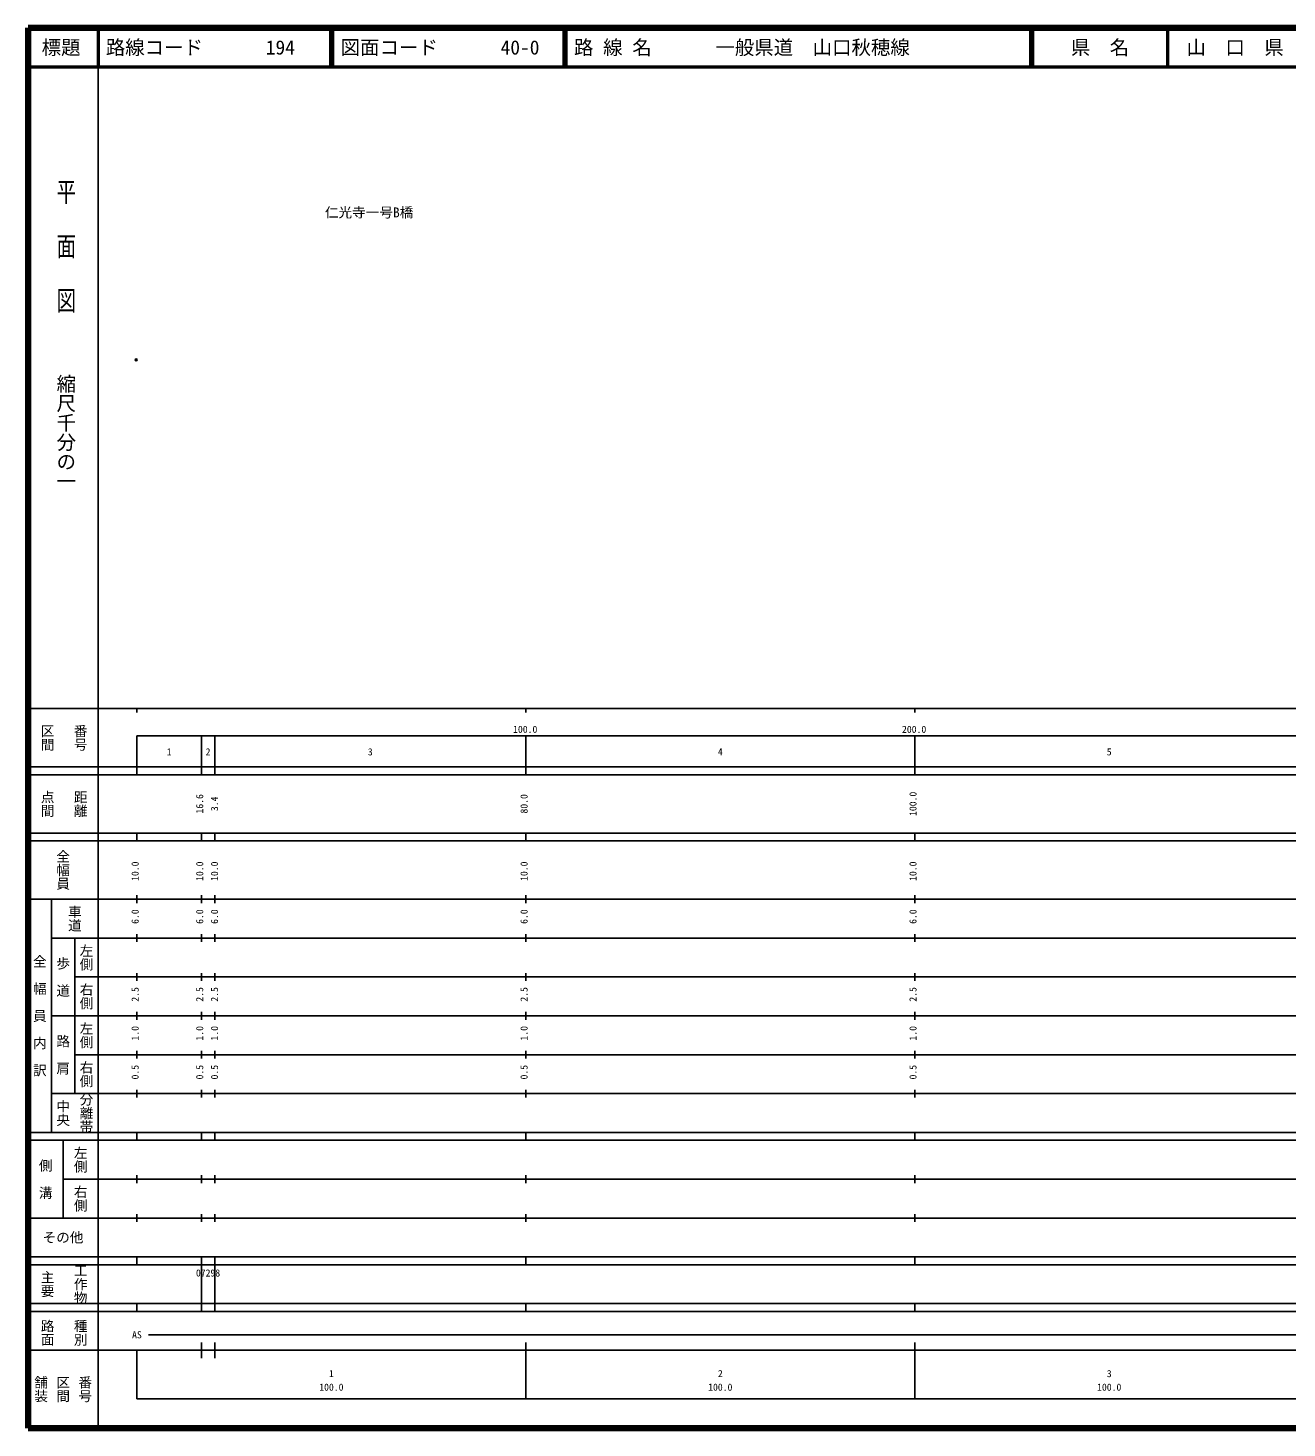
# Model space of a CAD drawing. Units: millimetres on the paper. Extents: x 40 to 680, y 20 to 380.
# Drawn here: x 40 to 363.7, y 20 to 380 of the extents above; entities that cross this region are included whole.
import ezdxf
from ezdxf.enums import TextEntityAlignment as Align

# ---------------------------------------------------------------- set-up
doc = ezdxf.new("R2010")
doc.units = ezdxf.units.MM
doc.header["$PDMODE"] = 32
doc.header["$PDSIZE"] = 0.5
doc.layers.add('M-OTRS', color=6, linetype='Continuous')
doc.layers.add('M-TTL-TXT', color=7, linetype='Continuous')
for name, color, linetype, lineweight in [('M-TTL', 2, 'Continuous', 140), ('M-TTL-BAND', 7, 'Continuous', 25), ('M-TTL-LINE', 7, 'Continuous', 50)]:
    doc.layers.add(name, color=color, linetype=linetype, lineweight=lineweight)
doc.styles.add('@ＭＳ ゴシック', font='')
doc.styles.add('ＭＳ ゴシック', font='')
doc.styles.get('@ＭＳ ゴシック').set_extended_font_data('@MS Gothic')
doc.styles.get('ＭＳ ゴシック').set_extended_font_data('MS Gothic')

msp = doc.modelspace()

# ---------------------------------------------------------------- linework, layer by layer
at = {"layer": 'M-OTRS'}
msp.add_point((67.831, 294.637), dxfattribs=at)
at = {"layer": 'M-TTL'}
for p, q in [((40, 380), (40, 20)), ((680, 380), (40, 380)), ((40, 20), (680, 20))]:
    msp.add_line(p, q, dxfattribs=at)
at = {"layer": 'M-TTL-BAND'}
for p, q in [((58, 370), (58, 20)), ((40, 205), (579, 205)), ((68, 205), (68, 204)), ((168, 205), (168, 204)), ((268, 205), (268, 204)), ((68, 198), (579, 198)), ((68, 198), (68, 188)), ((84.6, 188), (84.6, 198)), ((88, 188), (88, 198)), ((168, 188), (168, 198)), ((268, 188), (268, 198)), ((40, 190), (579, 190)), ((40, 188), (579, 188)), ((40, 173), (579, 173)), ((68, 171), (68, 173)), ((84.6, 171), (84.6, 173)), ((88, 171), (88, 173)), ((168, 171), (168, 173)), ((268, 171), (268, 173)), ((40, 171), (579, 171)), ((40, 156), (579, 156)), ((46, 96), (46, 156)), ((68, 155), (68, 157)), ((84.6, 155), (84.6, 157)), ((88, 155), (88, 157)), ((168, 155), (168, 157)), ((268, 155), (268, 157)), ((46, 146), (579, 146)), ((52, 146), (52, 106)), ((68, 145), (68, 147)), ((84.6, 145), (84.6, 147)), ((88, 145), (88, 147)), ((168, 145), (168, 147)), ((268, 145), (268, 147)), ((68, 135), (68, 137)), ((84.6, 135), (84.6, 137)), ((88, 135), (88, 137)), ((168, 135), (168, 137)), ((268, 135), (268, 137)), ((52, 136), (579, 136)), ((46, 126), (579, 126)), ((68, 125), (68, 127)), ((84.6, 125), (84.6, 127)), ((88, 125), (88, 127)), ((168, 125), (168, 127)), ((268, 125), (268, 127)), ((52, 116), (579, 116)), ((68, 115), (68, 117)), ((84.6, 115), (84.6, 117)), ((88, 115), (88, 117)), ((168, 115), (168, 117)), ((268, 115), (268, 117)), ((46, 106), (579, 106)), ((68, 105), (68, 107)), ((84.6, 105), (84.6, 107)), ((88, 105), (88, 107)), ((168, 105), (168, 107)), ((268, 105), (268, 107)), ((40, 96), (579, 96)), ((40, 94), (579, 94)), ((49, 94), (49, 74)), ((68, 94), (68, 96)), ((84.6, 94), (84.6, 96)), ((88, 94), (88, 96)), ((168, 94), (168, 96)), ((268, 94), (268, 96)), ((49, 84), (579, 84)), ((68, 83), (68, 85)), ((84.6, 83), (84.6, 85)), ((88, 83), (88, 85)), ((168, 83), (168, 85)), ((268, 83), (268, 85)), ((40, 74), (579, 74)), ((68, 73), (68, 75)), ((84.6, 73), (84.6, 75)), ((88, 73), (88, 75)), ((168, 73), (168, 75)), ((268, 73), (268, 75)), ((40, 64), (579, 64)), ((40, 62), (579, 62)), ((68, 62), (68, 64)), ((84.6, 62), (84.6, 64)), ((84.6, 52), (84.6, 62)), ((88, 62), (88, 64)), ((88, 52), (88, 62)), ((168, 62), (168, 64)), ((268, 62), (268, 64)), ((40, 52), (579, 52)), ((68, 50), (68, 52)), ((84.6, 50), (84.6, 52)), ((88, 50), (88, 52)), ((168, 50), (168, 52)), ((268, 50), (268, 52)), ((40, 50), (579, 50)), ((71, 44), (565, 44)), ((40, 40), (579, 40)), ((68, 40), (68, 27.5)), ((84.6, 38), (84.6, 42)), ((88, 38), (88, 42)), ((168, 27.5), (168, 42)), ((268, 27.5), (268, 42)), ((68, 27.5), (579, 27.5))]:
    msp.add_line(p, q, dxfattribs=at)
at = {"layer": 'M-TTL-LINE'}
for p, q in [((58, 380), (58, 370)), ((117.75, 380), (117.75, 370)), ((118.25, 380), (118.25, 370)), ((177.75, 380), (177.75, 370)), ((178.25, 380), (178.25, 370)), ((297.75, 380), (297.75, 370)), ((298.25, 380), (298.25, 370)), ((333, 380), (333, 370)), ((40, 370), (680, 370))]:
    msp.add_line(p, q, dxfattribs=at)

# ---------------------------------------------------------------- texts
at = {"layer": 'M-TTL', "color": 7, "style": 'ＭＳ ゴシック'}
msp.add_text('仁光寺一号B橋', height=2.566, dxfattribs=at).set_placement((116.334, 330.522), align=Align.BOTTOM_LEFT)
at = {"layer": 'M-TTL-BAND', "style": '@ＭＳ ゴシック', "width": 1.4}
msp.add_text('平  面  図', height=3.666, rotation=270, dxfattribs=at).set_placement((49.777, 306.475), align=Align.MIDDLE_RIGHT)
at = {"layer": 'M-TTL-BAND', "style": '@ＭＳ ゴシック'}
msp.add_text('縮尺千分の一', height=3.666, rotation=270, dxfattribs=at).set_placement((49.777, 261.03), align=Align.MIDDLE_RIGHT)
for s, p in [('区間', (45, 197.5)), ('番号', (53.5, 197.5)), ('点間', (45, 180.5)), ('距離', (53.5, 180.5)), ('全幅員', (49, 163.5)), ('車道', (52, 151)), ('左側', (55, 141)), ('全\u3000幅\u3000員\u3000内\u3000訳', (43, 126)), ('歩\u3000道', (49, 136)), ('右側', (55, 131)), ('左側', (55, 121)), ('路\u3000肩', (49, 116)), ('右側', (55, 111)), ('分離帯', (55, 101)), ('中央', (49, 101)), ('左側', (53.5, 89)), ('側\u3000溝', (44.5, 84)), ('右側', (53.5, 79)), ('工作物', (53.5, 57)), ('主要', (45, 57)), ('路面', (45, 44.5)), ('種別', (53.5, 44.5)), ('舗装', (43.333, 30)), ('区間', (49, 30)), ('番号', (54.667, 30))]:
    msp.add_text(s, height=2.566, rotation=270, dxfattribs=at).set_placement(p, align=Align.MIDDLE_CENTER)
at = {"layer": 'M-TTL-BAND', "style": 'ＭＳ ゴシック'}
for s, p in [('100.0', (167.844, 198.195)), ('200.0', (267.844, 198.195)), ('1', (76.3, 192.405)), ('2', (86.3, 192.405)), ('3', (128, 192.405)), ('4', (218, 192.405)), ('5', (318, 192.405)), ('07298', (86.3, 58.405)), ('AS', (68, 42.5)), ('1', (118, 32.523)), ('2', (218, 32.523)), ('3', (318, 32.523)), ('100.0', (118, 29.033)), ('100.0', (218, 29.033)), ('100.0', (318, 29.033))]:
    msp.add_text(s, height=1.833, dxfattribs=at).set_placement(p, align=Align.BOTTOM_CENTER)
for s, p in [('16.6', (85.6, 180.5)), ('3.4', (89.412, 180.5)), ('80.0', (169, 180.5)), ('100.0', (269, 180.5)), ('10.0', (69, 163.174)), ('10.0', (85.6, 163.174)), ('10.0', (89.412, 163.174)), ('10.0', (169, 163.174)), ('10.0', (269, 163.174)), ('6.0', (69, 151.5)), ('6.0', (85.6, 151.5)), ('6.0', (89.412, 151.5)), ('6.0', (169, 151.5)), ('6.0', (269, 151.5)), ('2.5', (69, 131.5)), ('2.5', (85.6, 131.5)), ('2.5', (89.412, 131.5)), ('2.5', (169, 131.5)), ('2.5', (269, 131.5)), ('1.0', (69, 121.5)), ('1.0', (85.6, 121.5)), ('1.0', (89.412, 121.5)), ('1.0', (169, 121.5)), ('1.0', (269, 121.5)), ('0.5', (69, 111.5)), ('0.5', (85.6, 111.5)), ('0.5', (89.412, 111.5)), ('0.5', (169, 111.5)), ('0.5', (269, 111.5))]:
    msp.add_text(s, height=1.833, rotation=90, dxfattribs=at).set_placement(p, align=Align.BOTTOM_CENTER)
msp.add_text('その他', height=2.566, dxfattribs=at).set_placement((49, 69), align=Align.MIDDLE_CENTER)
at = {"layer": 'M-TTL-TXT', "style": 'ＭＳ ゴシック'}
for s, p in [('標題', (48.5, 375)), ('県\u3000名', (315.625, 375)), ('山\u3000口\u3000県', (350.375, 375))]:
    msp.add_text(s, height=3.666, dxfattribs=at).set_placement(p, align=Align.MIDDLE_CENTER)
for s, p in [('路線コード', (60, 375)), ('194', (101.142, 375)), ('図面コード', (120.38, 375)), ('40-0', (161.521, 375)), ('路 線 名', (180.38, 375)), ('一般県道\u3000山口秋穂線', (216.734, 375))]:
    msp.add_text(s, height=3.666, dxfattribs=at).set_placement(p, align=Align.MIDDLE_LEFT)

doc.saveas('drawing.dxf')
